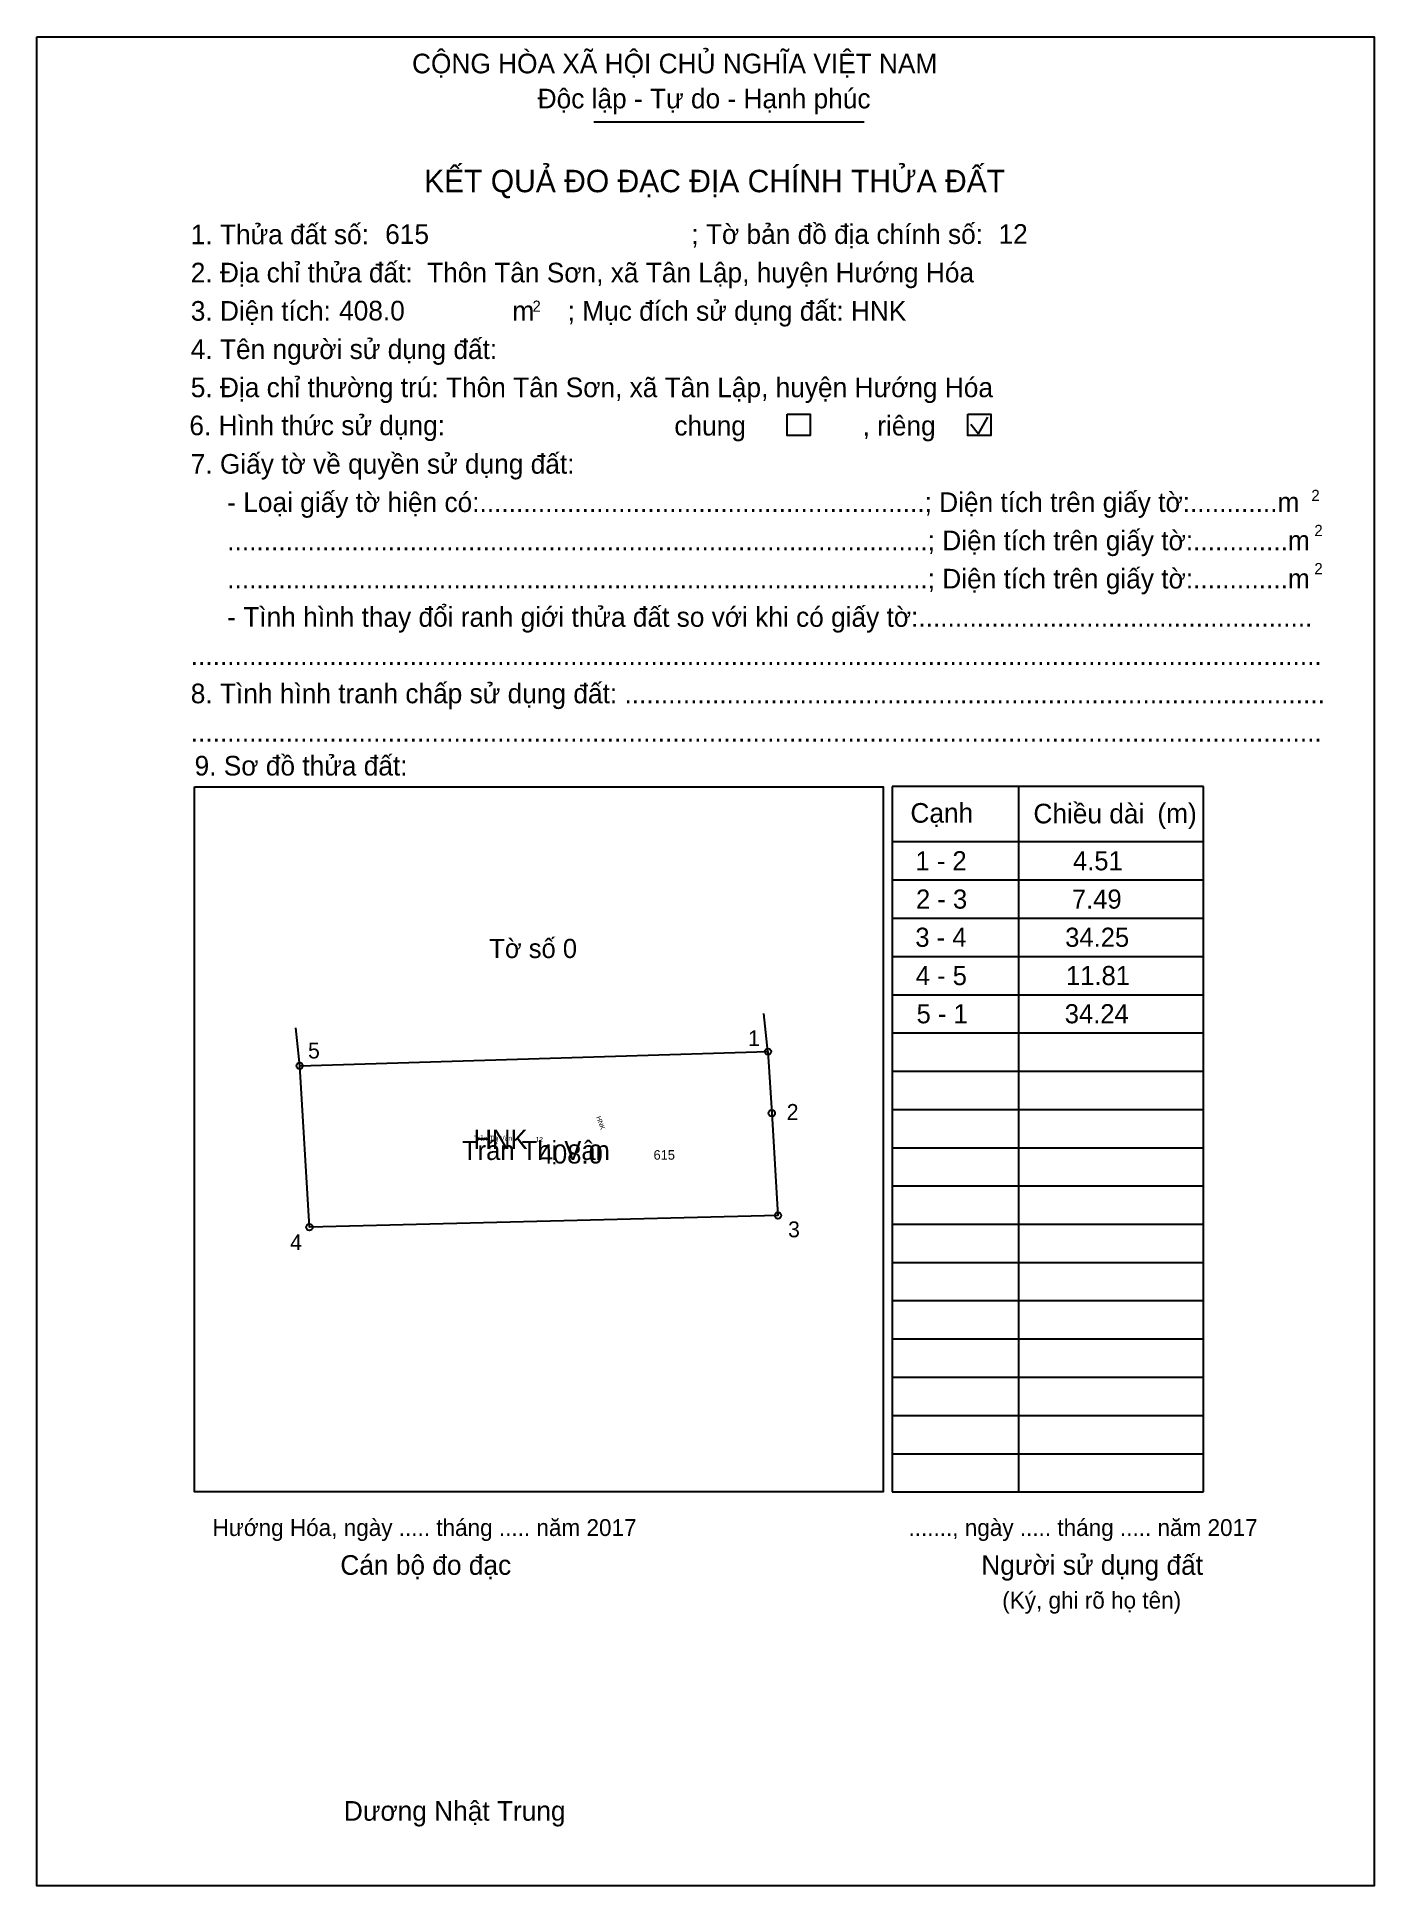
# Model space of a CAD drawing. Extents: x 548059 to 548157, y 1837641 to 1837776.
import ezdxf

# ---------------------------------------------------------------- set-up
doc = ezdxf.new("R2010")
doc.units = 0
for name, color, linetype in [('Level 1', 7, 'Continuous'), ('Level 10', 7, 'Continuous'), ('Level 11', 7, 'Continuous'), ('Level 13', 7, 'Continuous'), ('Level 18', 7, 'Continuous'), ('Level 19', 7, 'Continuous'), ('Level 2', 7, 'Continuous'), ('Level 21', 7, 'Continuous'), ('Level 27', 7, 'Continuous'), ('Level 36', 7, 'Continuous'), ('Level 48', 7, 'Continuous'), ('Level 50', 7, 'Continuous'), ('Level 52', 7, 'Continuous'), ('Level 6', 7, 'Continuous'), ('Level 9', 7, 'Continuous')]:
    doc.layers.add(name, color=color, linetype=linetype)

msp = doc.modelspace()

# ---------------------------------------------------------------- linework, layer by layer
at = {"layer": 'Level 1'}
for p, q in [((548059.34, 1837776.31), (548059.34, 1837776.31)), ((548100.03, 1837770.11), (548119.79, 1837770.11)), ((548127.59, 1837748.02), (548128.14, 1837747.3)), ((548128.14, 1837747.3), (548128.82, 1837748.51)), ((548070.86, 1837721.51), (548070.86, 1837721.51)), ((548144.59, 1837721.52), (548121.83, 1837721.52)), ((548121.83, 1837721.52), (548121.83, 1837669.97)), ((548131.08, 1837721.52), (548131.08, 1837669.97)), ((548144.59, 1837669.97), (548144.59, 1837721.52)), ((548121.83, 1837717.5), (548137.47, 1837717.5)), ((548137.47, 1837717.5), (548144.59, 1837717.5)), ((548121.83, 1837714.7), (548137.47, 1837714.7)), ((548137.47, 1837714.7), (548144.59, 1837714.7)), ((548121.83, 1837711.91), (548137.47, 1837711.91)), ((548137.47, 1837711.91), (548144.59, 1837711.91)), ((548121.83, 1837709.11), (548137.47, 1837709.11)), ((548137.47, 1837709.11), (548144.59, 1837709.11)), ((548121.83, 1837706.31), (548137.47, 1837706.31)), ((548137.47, 1837706.31), (548144.59, 1837706.31)), ((548121.83, 1837703.52), (548137.47, 1837703.52)), ((548137.47, 1837703.52), (548144.59, 1837703.52)), ((548121.83, 1837700.72), (548137.47, 1837700.72)), ((548137.47, 1837700.72), (548144.59, 1837700.72)), ((548121.83, 1837697.93), (548137.47, 1837697.93)), ((548137.47, 1837697.93), (548144.59, 1837697.93)), ((548121.83, 1837695.13), (548137.47, 1837695.13)), ((548137.47, 1837695.13), (548144.59, 1837695.13)), ((548121.83, 1837692.33), (548137.47, 1837692.33)), ((548137.47, 1837692.33), (548144.59, 1837692.33)), ((548121.83, 1837689.54), (548137.47, 1837689.54)), ((548137.47, 1837689.54), (548144.59, 1837689.54)), ((548121.83, 1837686.74), (548137.47, 1837686.74)), ((548137.47, 1837686.74), (548144.59, 1837686.74)), ((548121.83, 1837683.95), (548137.47, 1837683.95)), ((548137.47, 1837683.95), (548144.59, 1837683.95)), ((548121.83, 1837681.15), (548137.47, 1837681.15)), ((548137.47, 1837681.15), (548144.59, 1837681.15)), ((548121.83, 1837678.35), (548137.47, 1837678.35)), ((548137.47, 1837678.35), (548144.59, 1837678.35)), ((548121.83, 1837675.56), (548137.47, 1837675.56)), ((548137.47, 1837675.56), (548144.59, 1837675.56)), ((548121.83, 1837672.76), (548137.47, 1837672.76)), ((548137.47, 1837672.76), (548144.59, 1837672.76)), ((548144.59, 1837669.97), (548144.59, 1837670.47)), ((548121.17, 1837669.97), (548121.17, 1837669.97)), ((548121.83, 1837669.97), (548144.59, 1837669.97)), ((548157.05, 1837641.17), (548157.05, 1837641.17))]:
    msp.add_line(p, q, dxfattribs=at)
msp.add_lwpolyline([(548070.86, 1837721.51), (548121.17, 1837721.51), (548121.17, 1837669.97), (548070.86, 1837669.97)], close=True, dxfattribs=at)
at = {"layer": 'Level 10'}
msp.add_lwpolyline([(548078.54, 1837701.11), (548112.76, 1837702.15), (548113.04, 1837697.65), (548113.49, 1837690.17), (548079.25, 1837689.32)], close=True, dxfattribs=at)
at = {"layer": 'Level 11'}
for centre in [(548078.54, 1837701.11), (548078.54, 1837701.11), (548112.76, 1837702.15), (548113.04, 1837697.65), (548079.25, 1837689.32), (548113.49, 1837690.17)]:
    msp.add_circle(centre, 0.233, dxfattribs=at)
at = {"layer": 'Level 2'}
msp.add_lwpolyline([(548059.34, 1837776.31), (548157.05, 1837776.31), (548157.05, 1837641.17), (548059.34, 1837641.17)], close=True, dxfattribs=at)
at = {"layer": 'Level 27'}
for p, q in [((548112.76, 1837702.15), (548112.47, 1837704.93)), ((548078.54, 1837701.11), (548078.25, 1837703.89))]:
    msp.add_line(p, q, dxfattribs=at)
at = {"layer": 'Level 50'}
for points in [[(548114.17, 1837748.74), (548115.84, 1837748.74), (548115.84, 1837747.18), (548114.17, 1837747.18)], [(548127.37, 1837748.74), (548129.05, 1837748.74), (548129.05, 1837747.18), (548127.37, 1837747.18)]]:
    msp.add_lwpolyline(points, close=True, dxfattribs=at)

# ---------------------------------------------------------------- texts
at = {"layer": 'Level 1'}
for s, height, p in [('CỘNG HÒA XÃ HỘI CHỦ NGHĨA VIỆT NAM', 1.4352, (548086.75, 1837773.65)), ('Độc lập - Tự do - Hạnh phúc', 1.4352, (548095.93, 1837771.09)), ('KẾT QUẢ ĐO ĐẠC ĐỊA CHÍNH THỬA ĐẤT', 1.6404, (548087.63, 1837764.96)), ('1. Thửa đất số:', 1.4352, (548070.58, 1837761.16)), ('; Tờ bản đồ địa chính số:', 1.4352, (548107.16, 1837761.18)), ('2. Địa chỉ thửa đất:', 1.4352, (548070.58, 1837758.37)), ('3. Diện tích:', 1.4352, (548070.58, 1837755.57)), ('2', 0.82, (548095.55, 1837756.22)), ('; Mục đích sử dụng đất: HNK', 1.4353, (548098.12, 1837755.57)), ('m', 1.44, (548094.08, 1837755.57)), ('4. Tên người sử dụng đất:', 1.4352, (548070.58, 1837752.77)), ('5. Địa chỉ thường trú: Thôn Tân Sơn, xã Tân Lập, huyện Hướng Hóa', 1.4353, (548070.58, 1837749.98)), ('chung                , riêng', 1.4352, (548105.92, 1837747.18)), ('7. Giấy tờ về quyền sử dụng đất:', 1.4352, (548070.58, 1837744.39)), ('     - Loại giấy tờ hiện có:.............................................................; Diện tích trên giấy tờ:............m', 1.4352, (548070.58, 1837741.59)), ('2', 0.82, (548152.47, 1837742.39)), ('2', 0.82, (548152.69, 1837739.83)), ('     ................................................................................................; Diện tích trên giấy tờ:.............m', 1.4352, (548070.58, 1837738.79)), ('2', 0.82, (548152.69, 1837737.04)), ('     ................................................................................................; Diện tích trên giấy tờ:.............m', 1.4352, (548070.58, 1837736)), ('     - Tình hình thay đổi ranh giới thửa đất so với khi có giấy tờ:......................................................', 1.4352, (548070.58, 1837733.2)), ('...........................................................................................................................................................', 1.4352, (548070.58, 1837730.41)), ('8. Tình hình tranh chấp sử dụng đất: ................................................................................................', 1.4352, (548070.58, 1837727.61)), ('...........................................................................................................................................................', 1.4352, (548070.58, 1837724.81)), ('9. Sơ đồ thửa đất:', 1.4352, (548070.86, 1837722.33)), ('Cạnh', 1.435, (548123.17, 1837718.88)), ('Chiều dài', 1.435, (548132.16, 1837718.83)), ('(m)', 1.435, (548141.22, 1837718.85)), ('Hướng Hóa, ngày ..... tháng ..... năm 2017', 1.2302, (548072.17, 1837666.75)), ('......., ngày ..... tháng ..... năm 2017', 1.2302, (548123.03, 1837666.75)), ('Cán bộ đo đạc', 1.4353, (548081.51, 1837663.91)), ('Người sử dụng đất', 1.4352, (548128.35, 1837663.91)), ('(Ký, ghi rõ họ tên)', 1.2302, (548129.88, 1837661.44)), ('Dương Nhật Trung', 1.4353, (548081.77, 1837645.94))]:
    msp.add_text(s, height=height, dxfattribs=at).set_placement(p)
at = {"layer": 'Level 13'}
for s, height, p in [('Trần Thị Vân', 0.3495, (548091.27, 1837695.65)), ('HNK', 1.398, (548091.24, 1837695.04)), ('Trần Thị Vân', 1.398, (548090.4, 1837694.23)), ('408.0', 1.398, (548096.01, 1837693.97))]:
    msp.add_text(s, height=height, dxfattribs=at).set_placement(p)
at = {"layer": 'Level 18'}
msp.add_text('12', height=0.349, dxfattribs=at).set_placement((548095.78, 1837695.56))
at = {"layer": 'Level 19'}
msp.add_text('HNK', height=0.349, rotation=290, dxfattribs=at).set_placement((548100.2, 1837697.36))
at = {"layer": 'Level 21'}
msp.add_text('615', height=0.699, dxfattribs=at).set_placement((548104.4, 1837694.25))
at = {"layer": 'Level 36'}
msp.add_text('Tờ số 0', height=1.398, dxfattribs=at).set_placement((548092.39, 1837708.99))
at = {"layer": 'Level 48'}
msp.add_text('6. Hình thức sử dụng:', height=1.4353, dxfattribs=at).set_placement((548070.48, 1837747.2))
at = {"layer": 'Level 52'}
for s, p in [('1 - 2', (548123.54, 1837715.4)), ('4.51', (548135.05, 1837715.4)), ('2 - 3', (548123.58, 1837712.6)), ('7.49', (548134.97, 1837712.6)), ('3 - 4', (548123.53, 1837709.81)), ('34.25', (548134.48, 1837709.81)), ('4 - 5', (548123.56, 1837707.01)), ('11.81', (548134.54, 1837707.01)), ('5 - 1', (548123.62, 1837704.22)), ('34.24', (548134.45, 1837704.22))]:
    msp.add_text(s, height=1.398, dxfattribs=at).set_placement(p)
at = {"layer": 'Level 6'}
for s, height, p in [('615', 1.435, (548084.79, 1837761.18)), ('12', 1.435, (548129.61, 1837761.19)), ('Thôn Tân Sơn, xã Tân Lập, huyện Hướng Hóa', 1.4353, (548087.85, 1837758.37)), ('408.0', 1.435, (548081.42, 1837755.59))]:
    msp.add_text(s, height=height, dxfattribs=at).set_placement(p)
at = {"layer": 'Level 9'}
for s, p in [('5', (548079.15, 1837701.65)), ('1', (548111.31, 1837702.55)), ('2', (548114.13, 1837697.16)), ('3', (548114.23, 1837688.58)), ('4', (548077.84, 1837687.64))]:
    msp.add_text(s, height=1.16, dxfattribs=at).set_placement(p)

doc.saveas('drawing.dxf')
